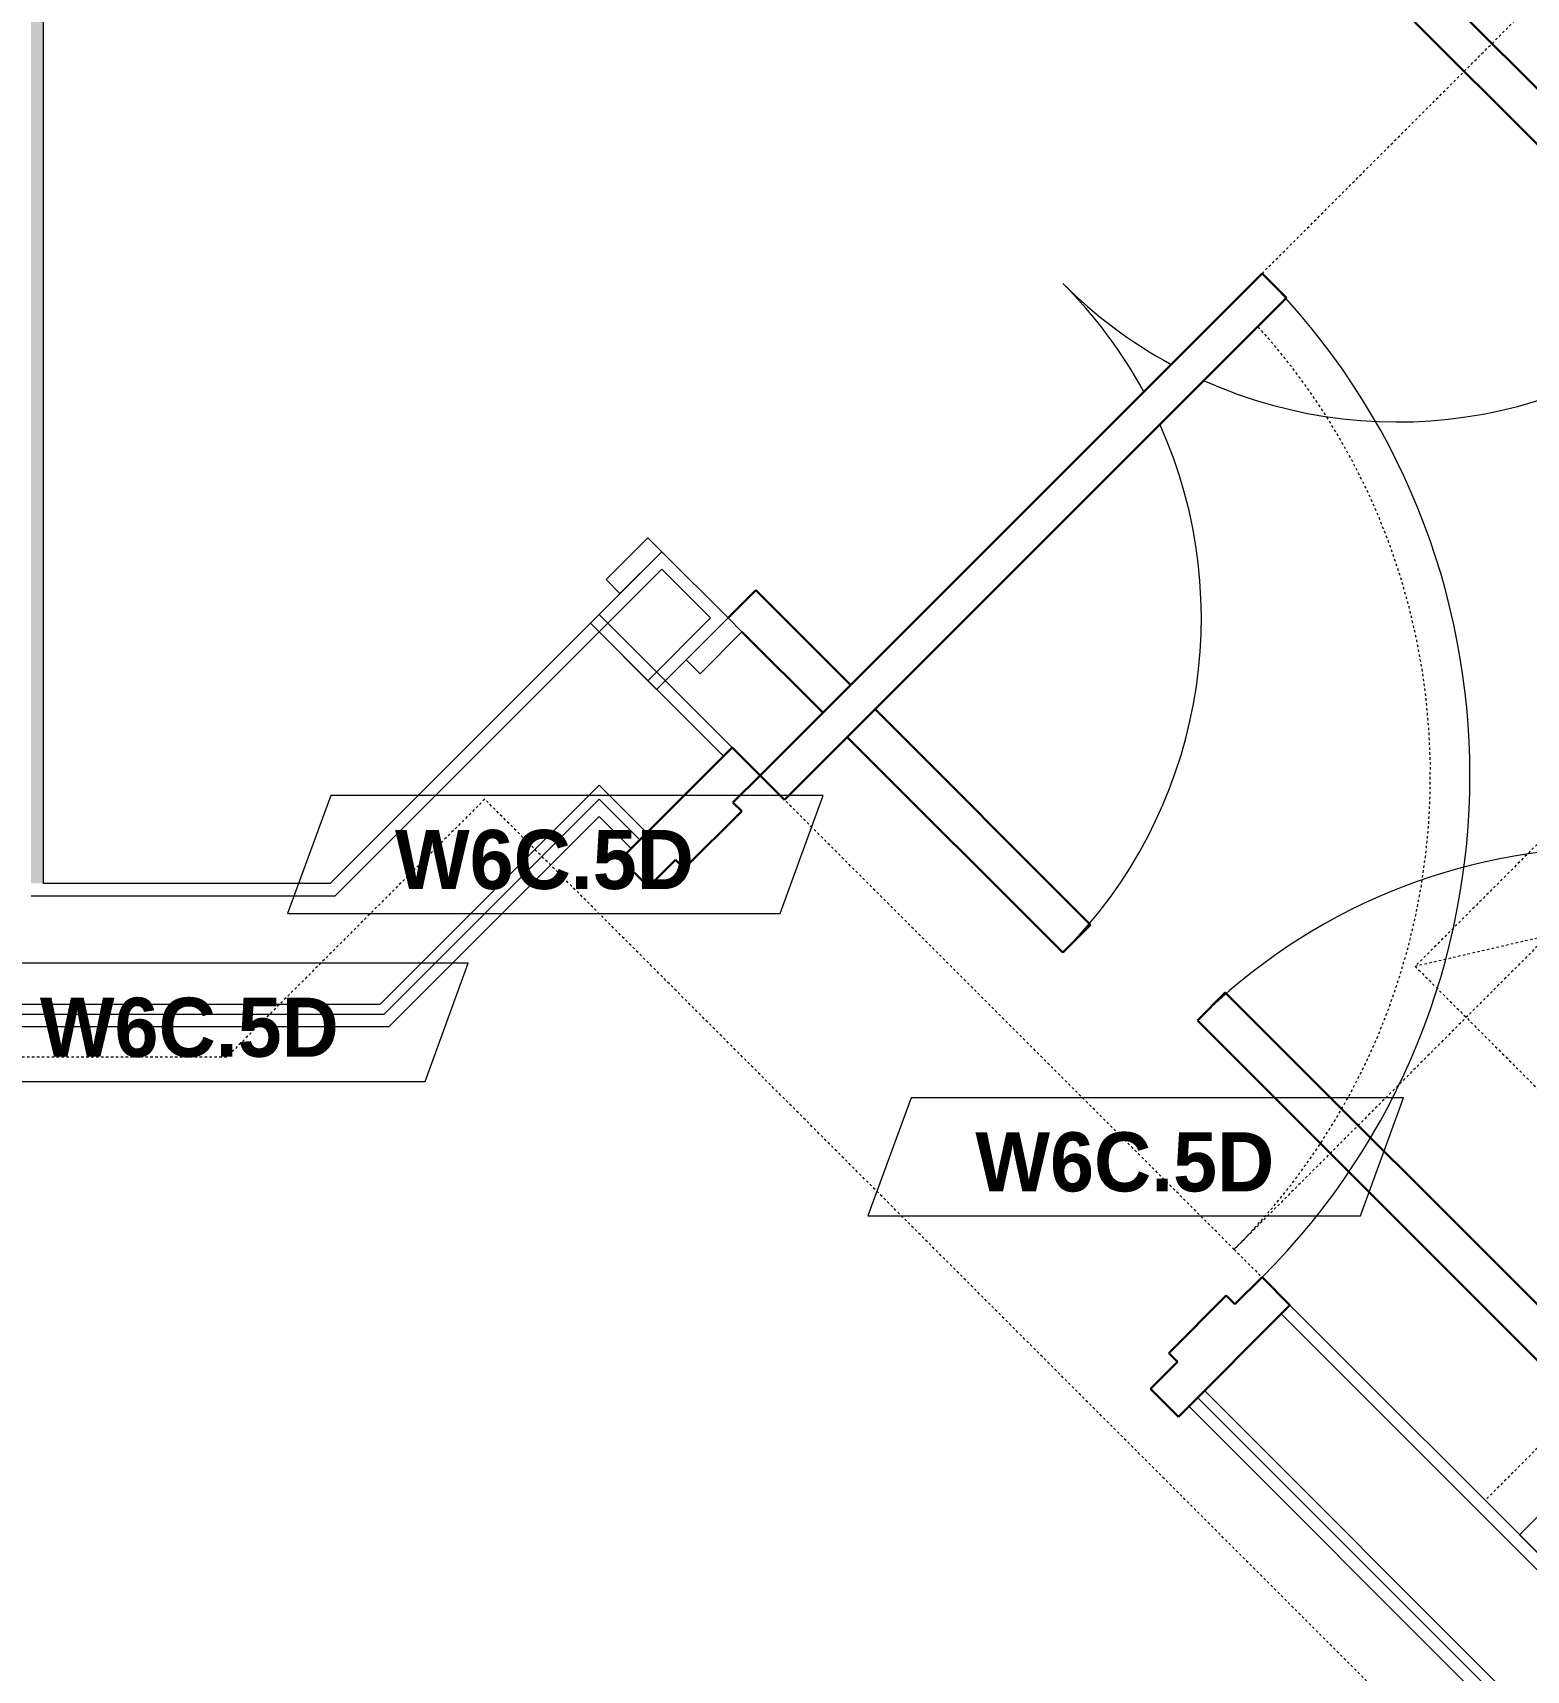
# Model space of a CAD drawing. Header units: inches. Extents: x -4010 to -1814, y 9846 to 12241.
# Drawn here: x -2518.9 to -2443.2, y 11685.5 to 11768.5 of the extents above; entities that cross this region are included whole.
import ezdxf

# ---------------------------------------------------------------- set-up
doc = ezdxf.new("R2010")
doc.units = ezdxf.units.IN
doc.header["$MEASUREMENT"] = 0
doc.linetypes.add('Dash', pattern=[0.25, 0.125, -0.125])
doc.linetypes.add('Dash_2_', pattern=[0.25, 0.125, -0.125])
for name, color, linetype, lineweight in [('0-1', 7, 'Continuous', 5), ('0-2', 7, 'Continuous', 9), ('A-DOOR-1', 7, 'Continuous', 9), ('A-DOOR-2', 10, 'Continuous', 30), ('A-DOOR-3', 31, 'Continuous', 9), ('A-DOOR-4', 31, 'Continuous', 30), ('A-DOOR-FRAM-2', 10, 'Continuous', 30), ('A-GENM', 5, 'Continuous', 9), ('A-GENM-HDLN', 13, 'Dash', 9), ('A-WALL', 113, 'Continuous', 18), ('A-WALL-2', 250, 'Continuous', 18), ('A-WALL-3', 113, 'Continuous', 9), ('A-WALL-IDEN', 211, 'Continuous', 9), ('G-ANNO-SYMB-4', 111, 'Dash_2_', 9), ('I-WALL-2', 241, 'Continuous', 5), ('I-WALL-3', 7, 'Continuous', 9)]:
    doc.layers.add(name, color=color, linetype=linetype, lineweight=lineweight)
doc.styles.add('Century Gothic_B_1', font='GOTHICB.TTF', dxfattribs={"height": 3})

# ---------------------------------------------------------------- blocks, each defined once
blk = doc.blocks.new('HOLLOW METAL - UNIT DOOR-2191977-UNIT PLANS - 1ST FLOOR')
at = {"layer": 'A-DOOR-1'}
blk.add_arc((18, -3.875), 36, 180, 270, dxfattribs=at)
at = {"layer": 'A-DOOR-2'}
for p, q in [((16.25, -3.875), (18, -3.875)), ((16.25, -39.875), (16.25, -3.875)), ((18, -3.875), (18, -39.875)), ((18, -39.875), (16.25, -39.875))]:
    blk.add_line(p, q, dxfattribs=at)
at = {"layer": 'A-DOOR-FRAM-2'}
for p, q in [((-20, 4.125), (-18, 4.125)), ((-20, -3.875), (-20, 4.125)), ((-18, 4.125), (-18, 2.1875)), ((18, 4.125), (20, 4.125)), ((18, 2.1875), (18, 4.125)), ((20, 4.125), (20, -3.875)), ((-18, 2.1875), (-17.375, 2.1875)), ((-17.375, 2.1875), (-17.375, -1.9375)), ((17.375, 2.1875), (18, 2.1875)), ((17.375, -1.9375), (17.375, 2.1875)), ((-18, -1.9375), (-18, -3.875)), ((-17.375, -1.9375), (-18, -1.9375)), ((18, -1.9375), (17.375, -1.9375)), ((18, -3.875), (18, -1.9375)), ((-18, -3.875), (-20, -3.875)), ((20, -3.875), (18, -3.875))]:
    blk.add_line(p, q, dxfattribs=at)
blk = doc.blocks.new('CTR - 1st Phase - Common Walls_rvt-1-UNIT PLANS - 1ST FLOOR')
at = {"layer": 'I-WALL-2'}
blk.add_hatch(color=256, dxfattribs=at).paths.add_polyline_path([(-2518.999, 11725.364), (-2518.374, 11725.364), (-2518.374, 11835.065), (-2518.999, 11835.065), (-2518.999, 11726.319)], flags=0)
at = {"layer": 'A-WALL-2'}
for p, q in [((-2502.95, 11725.364), (-2490.194, 11738.121)), ((-2490.194, 11738.121), (-2486.305, 11734.232)), ((-2486.305, 11734.232), (-2485.509, 11733.436)), ((-2485.509, 11733.436), (-2483.888, 11731.815)), ((-2495.172, 11725.364), (-2490.194, 11730.342)), ((-2490.194, 11730.342), (-2489.84, 11729.989)), ((-2494.465, 11725.364), (-2490.194, 11729.635)), ((-2490.194, 11729.635), (-2489.752, 11729.193)), ((-2489.84, 11729.989), (-2489.398, 11729.547)), ((-2489.398, 11729.547), (-2487.777, 11727.926)), ((-2489.752, 11729.193), (-2488.13, 11727.572)), ((-2502.95, 11725.364), (-2503.575, 11724.739)), ((-2494.465, 11725.364), (-2500.59, 11719.239)), ((-2495.172, 11725.364), (-2495.797, 11724.739)), ((-2518.999, 11724.739), (-2503.575, 11724.739)), ((-2495.797, 11724.739), (-2501.297, 11719.239)), ((-2526.124, 11719.239), (-2501.297, 11719.239)), ((-2526.124, 11718.739), (-2501.09, 11718.739)), ((-2500.59, 11719.239), (-2501.09, 11718.739)), ((-2455.604, 11703.53), (-2439.393, 11687.32)), ((-2459.493, 11699.641), (-2443.283, 11683.431)), ((-2459.846, 11699.288), (-2443.636, 11683.078))]:
    blk.add_line(p, q, dxfattribs=at)
at = {"layer": 'I-WALL-3'}
for p, q in [((-2518.374, 11725.364), (-2518.374, 11835.065)), ((-2490.194, 11739.004), (-2503.834, 11725.364)), ((-2489.752, 11738.563), (-2490.194, 11739.004)), ((-2485.067, 11733.878), (-2489.752, 11738.563)), ((-2483.446, 11732.257), (-2485.067, 11733.878)), ((-2493.581, 11725.364), (-2490.194, 11728.751)), ((-2490.194, 11728.751), (-2488.572, 11727.13)), ((-2503.834, 11725.364), (-2518.374, 11725.364)), ((-2500.206, 11718.739), (-2493.581, 11725.364)), ((-2500.831, 11718.114), (-2500.206, 11718.739)), ((-2526.624, 11718.114), (-2500.831, 11718.114)), ((-2438.952, 11687.762), (-2455.162, 11703.972)), ((-2460.288, 11698.846), (-2444.078, 11682.636))]:
    blk.add_line(p, q, dxfattribs=at)
at = {"layer": '0-2', "rotation": 134.9999999999988}
blk.add_blockref('HOLLOW METAL - UNIT DOOR-2191977-UNIT PLANS - 1ST FLOOR', (-2472.044, 11715.374), dxfattribs=at)
blk = doc.blocks.new('SWING - DOUBLE - FLUSH - 4-0 x 6-8 - DUMMY-V149-UNIT PLANS - 1ST FLOOR')
at = {"layer": 'A-DOOR-3'}
for p, q in [((-24, 3.375), (-27, 3.375)), ((-27, 3.375), (-27, 2.375)), ((-24, 2.375), (-24, 3.375)), ((27, 3.375), (24, 3.375)), ((24, 3.375), (24, 2.375)), ((27, 2.375), (27, 3.375)), ((-27, 2.375), (-24, 2.375)), ((24, 2.375), (27, 2.375)), ((-24, -2.375), (-27, -2.375)), ((-27, -2.375), (-27, -3.375)), ((-24, -3.375), (-24, -2.375)), ((27, -2.375), (24, -2.375)), ((24, -2.375), (24, -3.375)), ((27, -3.375), (27, -2.375)), ((-27, -3.375), (-24, -3.375)), ((24, -3.375), (27, -3.375))]:
    blk.add_line(p, q, dxfattribs=at)
for centre, start, end in [((-24, 2.375), 20.91372, 90), ((24, 2.375), 90, 159.08628), ((-24, 2.375), 360, 16.46747), ((24, 2.375), 163.53253, 180)]:
    blk.add_arc(centre, 24, start, end, dxfattribs=at)
at = {"layer": 'A-DOOR-4'}
for p, q in [((-24, 3.375), (-24, 26.375)), ((-24, 26.375), (-22, 26.375)), ((-22, 26.375), (-22, 2.375)), ((24, 26.375), (22, 26.375)), ((22, 26.375), (22, 10.918)), ((24, 10.918), (24, 26.375)), ((22, 9.168), (22, 2.375)), ((24, 3.375), (24, 9.168)), ((-22, 2.375), (-24, 2.375)), ((22, 2.375), (24, 2.375))]:
    blk.add_line(p, q, dxfattribs=at)
blk = doc.blocks.new('SWING - DOUBLE - FLUSH - 5-0 x 6-8 - DUMMY-3700318-UNIT PLANS - 1ST FLOOR')
at = {"layer": 'A-DOOR-3'}
for p, q in [((-33, 2.375), (-33, 3.375)), ((-33, 3.375), (-30, 3.375)), ((-30, 3.375), (-30, 2.375)), ((30, 2.375), (30, 3.375)), ((30, 3.375), (33, 3.375)), ((33, 3.375), (33, 2.375)), ((-30, 2.375), (-33, 2.375)), ((33, 2.375), (30, 2.375)), ((-33, -2.375), (-30, -2.375)), ((-33, -3.375), (-33, -2.375)), ((-30, -2.375), (-30, -3.375)), ((30, -2.375), (33, -2.375)), ((30, -3.375), (30, -2.375)), ((33, -2.375), (33, -3.375)), ((-30, -3.375), (-33, -3.375)), ((33, -3.375), (30, -3.375))]:
    blk.add_line(p, q, dxfattribs=at)
for centre, start, end in [((-30, -2.375), 270, 0), ((30, -2.375), 180, 270)]:
    blk.add_arc(centre, 30, start, end, dxfattribs=at)
at = {"layer": 'A-DOOR-4'}
for p, q in [((-28, -2.375), (-30, -2.375)), ((-28, -32.375), (-28, -2.375)), ((28, -2.375), (30, -2.375)), ((28, -32.375), (28, -2.375)), ((-30, -3.375), (-30, -32.375)), ((30, -3.375), (30, -32.375)), ((-30, -32.375), (-28, -32.375)), ((30, -32.375), (28, -32.375))]:
    blk.add_line(p, q, dxfattribs=at)
blk = doc.blocks.new('OD_ADA Clearances - _a_ Front Approach_ Pull Side - 18_-3244727-UNIT PLANS - 1ST FLOOR')
at = {"layer": 'A-GENM-HDLN'}
for p, q in [((-34, 36), (-34, 60)), ((0, 60), (0, 0)), ((18, 60), (18, 0)), ((0, 0), (-32.25, 0)), ((0, 0), (2, 0))]:
    blk.add_line(p, q, dxfattribs=at)
blk.add_arc((-34, 0), 34, 360, 87.04251, dxfattribs=at)
blk = doc.blocks.new('ADA Clearances - 30_x48_-V160-UNIT PLANS - 1ST FLOOR')
at = {"layer": 'A-GENM-HDLN'}
for p, q in [((15, -24), (-15, 24)), ((-15, -24), (15, 24)), ((15, 24), (-15, 24)), ((-15, 24), (-15, 13.6)), ((15, -24), (15, 24)), ((-15, -13.6), (-15, -24)), ((-15, -24), (15, -24))]:
    blk.add_line(p, q, dxfattribs=at)
blk = doc.blocks.new('Wall Tag - Arch Wall-3956453-UNIT PLANS - 1ST FLOOR')
at = {"layer": 'A-WALL-IDEN'}
for p, q in [((-0.3561, 0.0937), (-0.4244, -0.0937)), ((0.4244, 0.0937), (-0.3561, 0.0937)), ((0.3561, -0.0937), (0.4244, 0.0937)), ((-0.4244, -0.0937), (0.3561, -0.0937))]:
    blk.add_line(p, q, dxfattribs=at)

msp = doc.modelspace()

# ---------------------------------------------------------------- linework, layer by layer
at = {"layer": 'A-WALL'}
for p, q in [((-2487.01168, 11741.30258), (-2490.19366, 11738.1206)), ((-2484.5368, 11738.8277), (-2487.01168, 11741.30258)), ((-2487.71879, 11735.64572), (-2484.5368, 11738.8277))]:
    msp.add_line(p, q, dxfattribs=at)
at = {"layer": 'A-WALL-3'}
for p, q in [((-2487.01168, 11742.18646), (-2490.6356, 11738.56254)), ((-2483.65292, 11738.8277), (-2487.01168, 11742.18646)), ((-2490.6356, 11738.56254), (-2487.27684, 11735.20378)), ((-2487.27684, 11735.20378), (-2483.65292, 11738.8277)), ((-2438.63836, 11697.19656), (-2443.51205, 11692.32287)), ((-2443.51205, 11692.32287), (-2440.15329, 11688.96411))]:
    msp.add_line(p, q, dxfattribs=at)
at = {"layer": 'G-ANNO-SYMB-4'}
for p, q in [((-2495.99166, 11729.63516), (-2509.07492, 11716.5519)), ((-2444.9084, 11678.5519), (-2495.99166, 11729.63516)), ((-2509.07492, 11716.5519), (-2527.24874, 11716.5519))]:
    msp.add_line(p, q, dxfattribs=at)

# ---------------------------------------------------------------- block references
at = {"layer": '0-1'}
msp.add_blockref('CTR - 1st Phase - Common Walls_rvt-1-UNIT PLANS - 1ST FLOOR', (0, 0), dxfattribs=at)
at = {"layer": 'A-DOOR-3'}
for name, p, rotation in [('SWING - DOUBLE - FLUSH - 4-0 x 6-8 - DUMMY-V149-UNIT PLANS - 1ST FLOOR', (-2468.36174, 11757.47764), 224.9999999999914), ('SWING - DOUBLE - FLUSH - 5-0 x 6-8 - DUMMY-3700318-UNIT PLANS - 1ST FLOOR', (-2415.74577, 11716.73039), 224.9999999999984)]:
    msp.add_blockref(name, p, dxfattribs=dict(at, rotation=rotation))
at = {"layer": 'A-GENM'}
for name, p, rotation in [('OD_ADA Clearances - _a_ Front Approach_ Pull Side - 18_-3244727-UNIT PLANS - 1ST FLOOR', (-2457.99001, 11706.80083), 315.0000000000101), ('ADA Clearances - 30_x48_-V160-UNIT PLANS - 1ST FLOOR', (-2421.23358, 11727.52149), 134.9999999998974)]:
    msp.add_blockref(name, p, dxfattribs=dict(at, rotation=rotation))
at = {"layer": 'A-WALL-IDEN', "xscale": 31.99999999999999, "yscale": 31.99999999999999, "zscale": 31.99999999999999}
for p in [(-2492.40816, 11726.82965), (-2510.41472, 11718.32138), (-2462.97624, 11711.49434)]:
    msp.add_blockref('Wall Tag - Arch Wall-3956453-UNIT PLANS - 1ST FLOOR', p, dxfattribs=at)

# ---------------------------------------------------------------- texts
at = {"layer": 'A-WALL-IDEN', "char_height": 3, "width": 19.594, "attachment_point": 1, "style": 'Century Gothic_B_1'}
for insert in [(-2500.54376, 11728.07719), (-2518.55032, 11719.56891), (-2471.11185, 11712.74188)]:
    msp.add_mtext('W6C.5D', dxfattribs=dict(at, insert=insert))

doc.saveas('drawing.dxf')
